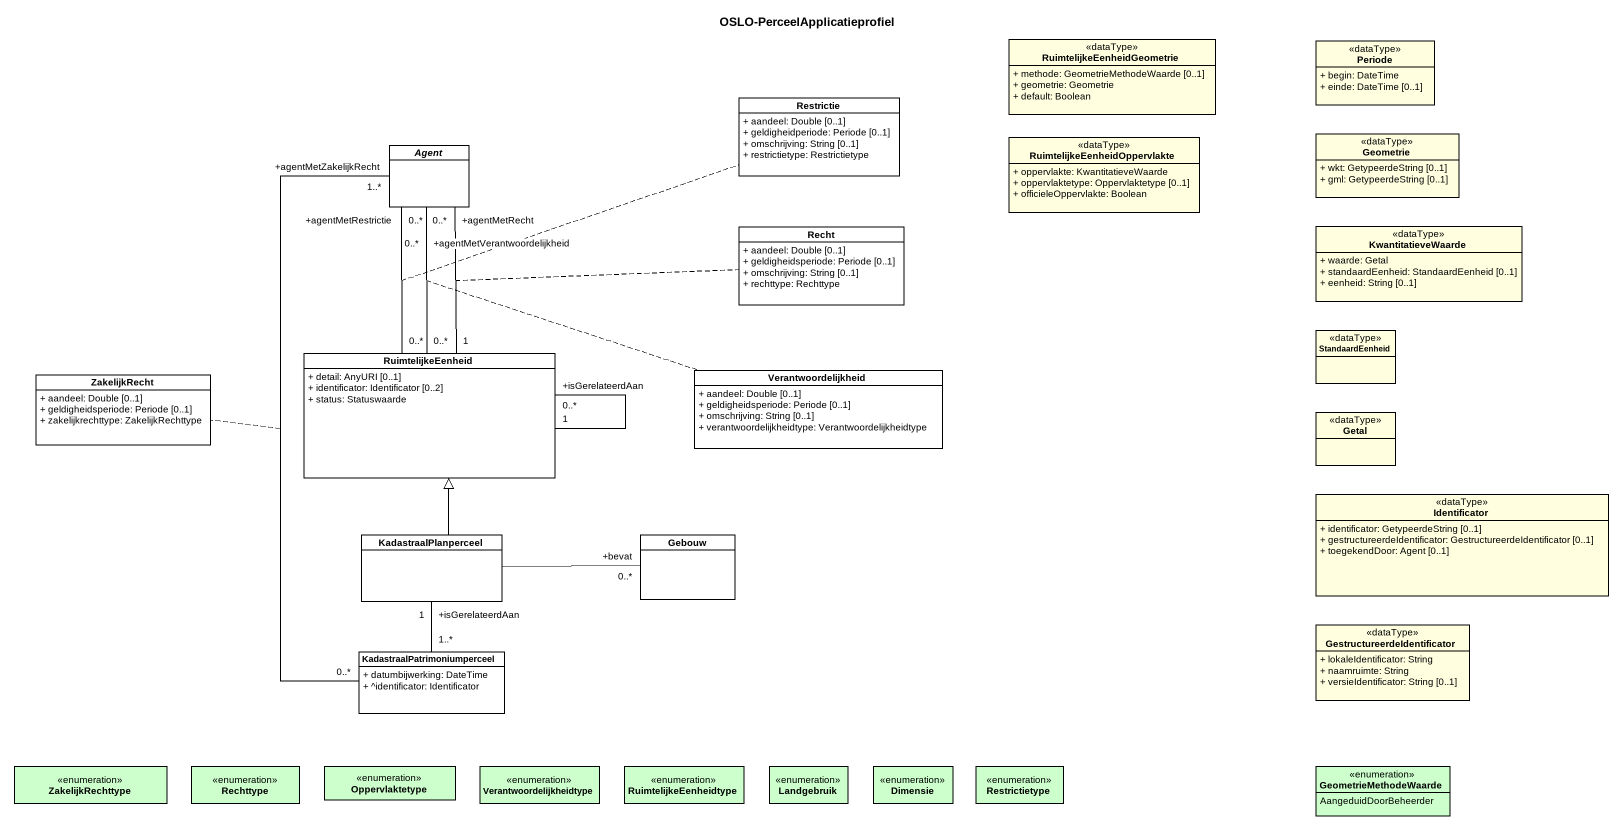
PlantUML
@startuml
title OSLO-PerceelApplicatieprofiel
hide circle
hide empty members
skinparam classAttributeIconSize 0
class RuimtelijkeEenheidGeometrie <<dataType>> #FFFFE0 {
  + methode: GeometrieMethodeWaarde [0..1]
  + geometrie: Geometrie
  + default: Boolean
}
class Periode <<dataType>> #FFFFE0 {
  + begin: DateTime
  + einde: DateTime [0..1]
}
class Restrictie {
  + aandeel: Double [0..1]
  + geldigheidperiode: Periode [0..1]
  + omschrijving: String [0..1]
  + restrictietype: Restrictietype
}
abstract class "Agent" as Agent_
class "RuimtelijkeEenheidOppervlakte" as RuimtelijkeEenheidOppervlakt <<dataType>> #FFFFE0 {
  + oppervlakte: KwantitatieveWaarde
  + oppervlaktetype: Oppervlaktetype [0..1]
  + officieleOppervlakte: Boolean
}
class Geometrie <<dataType>> #FFFFE0 {
  + wkt: GetypeerdeString [0..1]
  + gml: GetypeerdeString [0..1]
}
class Recht {
  + aandeel: Double [0..1]
  + geldigheidsperiode: Periode [0..1]
  + omschrijving: String [0..1]
  + rechttype: Rechttype
}
class KwantitatieveWaarde <<dataType>> #FFFFE0 {
  + waarde: Getal
  + standaardEenheid: StandaardEenheid [0..1]
  + eenheid: String [0..1]
}
class RuimtelijkeEenheid {
  + detail: AnyURI [0..1]
  + identificator: Identificator [0..2]
  + status: Statuswaarde
}
class StandaardEenheid <<dataType>> #FFFFE0
class ZakelijkRecht {
  + aandeel: Double [0..1]
  + geldigheidsperiode: Periode [0..1]
  + zakelijkrechttype: ZakelijkRechttype
}
class Verantwoordelijkheid {
  + aandeel: Double [0..1]
  + geldigheidsperiode: Periode [0..1]
  + omschrijving: String [0..1]
  + verantwoordelijkheidtype: Verantwoordelijkheidtype
}
class Getal <<dataType>> #FFFFE0
class Identificator <<dataType>> #FFFFE0 {
  + identificator: GetypeerdeString [0..1]
  + gestructureerdeIdentificator: GestructureerdeIdentificator [0..1]
  + toegekendDoor: Agent [0..1]
}
class KadastraalPlanperceel
class Gebouw
class GestructureerdeIdentificator <<dataType>> #FFFFE0 {
  + lokaleIdentificator: String
  + naamruimte: String
  + versieIdentificator: String [0..1]
}
class KadastraalPatrimoniumperceel {
  + datumbijwerking: DateTime
  + ^identificator: Identificator
}
enum ZakelijkRechttype #CCFFCC
enum Rechttype #CCFFCC
enum Oppervlaktetype #CCFFCC
enum Verantwoordelijkheidtype #CCFFCC
enum RuimtelijkeEenheidtype #CCFFCC
enum Landgebruik #CCFFCC
enum Dimensie #CCFFCC
enum Restrictietype #CCFFCC
enum GeometrieMethodeWaarde #CCFFCC {
  AangeduidDoorBeheerder
}
Agent_ "+agentMetRecht\n0..*" -- "1" RuimtelijkeEenheid
(Agent_, RuimtelijkeEenheid) .. Recht
Agent_ "+agentMetRestrictie\n0..*" -- "0..*" RuimtelijkeEenheid
(Agent_, RuimtelijkeEenheid) .. Restrictie
Agent_ "+agentMetVerantwoordelijkheid\n0..*" -- "0..*" RuimtelijkeEenheid
(Agent_, RuimtelijkeEenheid) .. Verantwoordelijkheid
Agent_ "+agentMetZakelijkRecht\n1..*" -- "0..*" KadastraalPatrimoniumperceel
(Agent_, KadastraalPatrimoniumperceel) .. ZakelijkRecht
RuimtelijkeEenheid "1" -- "+isGerelateerdAan\n0..*" RuimtelijkeEenheid
KadastraalPlanperceel -up-|> RuimtelijkeEenheid
Gebouw "+bevat\n0..*" -left- KadastraalPlanperceel
KadastraalPatrimoniumperceel "1..*" -up- "+isGerelateerdAan\n1" KadastraalPlanperceel
@enduml
